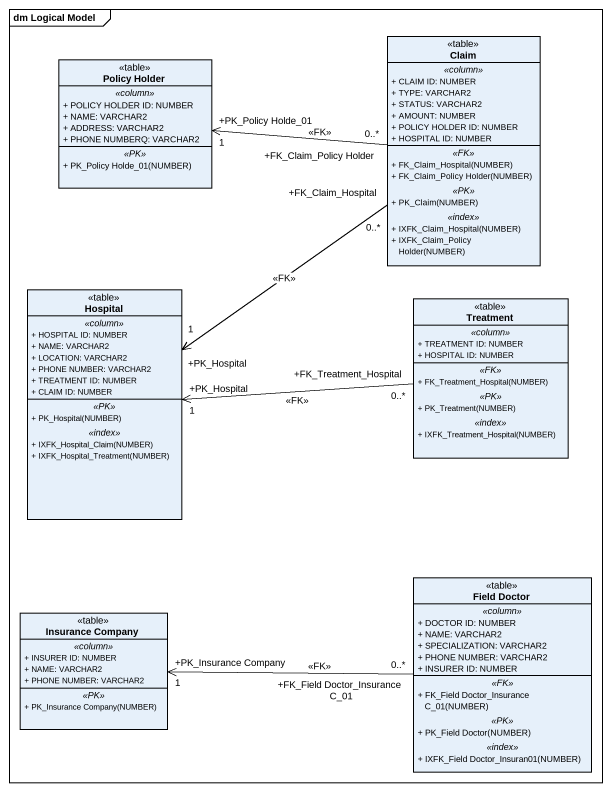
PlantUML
@startuml
mainframe dm Logical Model
hide circle
hide empty members
skinparam classAttributeIconSize 0
class "Policy Holder" as Policy_Holder <<table>> {
  .. <<column>> ..
  + POLICY HOLDER ID: NUMBER
  + NAME: VARCHAR2
  + ADDRESS: VARCHAR2
  + PHONE NUMBERQ: VARCHAR2
  .. <<PK>> ..
  + PK_Policy Holde_01(NUMBER)
}
class Claim <<table>> {
  .. <<column>> ..
  + CLAIM ID: NUMBER
  + TYPE: VARCHAR2
  + STATUS: VARCHAR2
  + AMOUNT: NUMBER
  + POLICY HOLDER ID: NUMBER
  + HOSPITAL ID: NUMBER
  .. <<FK>> ..
  + FK_Claim_Hospital(NUMBER)
  + FK_Claim_Policy Holder(NUMBER)
  .. <<PK>> ..
  + PK_Claim(NUMBER)
  .. <<index>> ..
  + IXFK_Claim_Hospital(NUMBER)
  + IXFK_Claim_Policy Holder(NUMBER)
}
class Hospital <<table>> {
  .. <<column>> ..
  + HOSPITAL ID: NUMBER
  + NAME: VARCHAR2
  + LOCATION: VARCHAR2
  + PHONE NUMBER: VARCHAR2
  + TREATMENT ID: NUMBER
  + CLAIM ID: NUMBER
  .. <<PK>> ..
  + PK_Hospital(NUMBER)
  .. <<index>> ..
  + IXFK_Hospital_Claim(NUMBER)
  + IXFK_Hospital_Treatment(NUMBER)
}
class Treatment <<table>> {
  .. <<column>> ..
  + TREATMENT ID: NUMBER
  + HOSPITAL ID: NUMBER
  .. <<FK>> ..
  + FK_Treatment_Hospital(NUMBER)
  .. <<PK>> ..
  + PK_Treatment(NUMBER)
  .. <<index>> ..
  + IXFK_Treatment_Hospital(NUMBER)
}
class "Field Doctor" as Field_Doctor <<table>> {
  .. <<column>> ..
  + DOCTOR ID: NUMBER
  + NAME: VARCHAR2
  + SPECIALIZATION: VARCHAR2
  + PHONE NUMBER: VARCHAR2
  + INSURER ID: NUMBER
  .. <<FK>> ..
  + FK_Field Doctor_Insurance C_01(NUMBER)
  .. <<PK>> ..
  + PK_Field Doctor(NUMBER)
  .. <<index>> ..
  + IXFK_Field Doctor_Insuran01(NUMBER)
}
class "Insurance Company" as Insurance_Company <<table>> {
  .. <<column>> ..
  + INSURER ID: NUMBER
  + NAME: VARCHAR2
  + PHONE NUMBER: VARCHAR2
  .. <<PK>> ..
  + PK_Insurance Company(NUMBER)
}
Claim "+FK_Claim_Policy Holder\n0..*" -left-> "+PK_Policy Holde_01\n1" Policy_Holder : <<FK>>
Claim "+FK_Claim_Hospital\n0..*" --> "+PK_Hospital\n1" Hospital : <<FK>>
Treatment "+FK_Treatment_Hospital\n0..*" -left-> "+PK_Hospital\n1" Hospital : <<FK>>
Field_Doctor "+FK_Field Doctor_Insurance C_01\n0..*" -left-> "+PK_Insurance Company\n1" Insurance_Company : <<FK>>
@enduml
